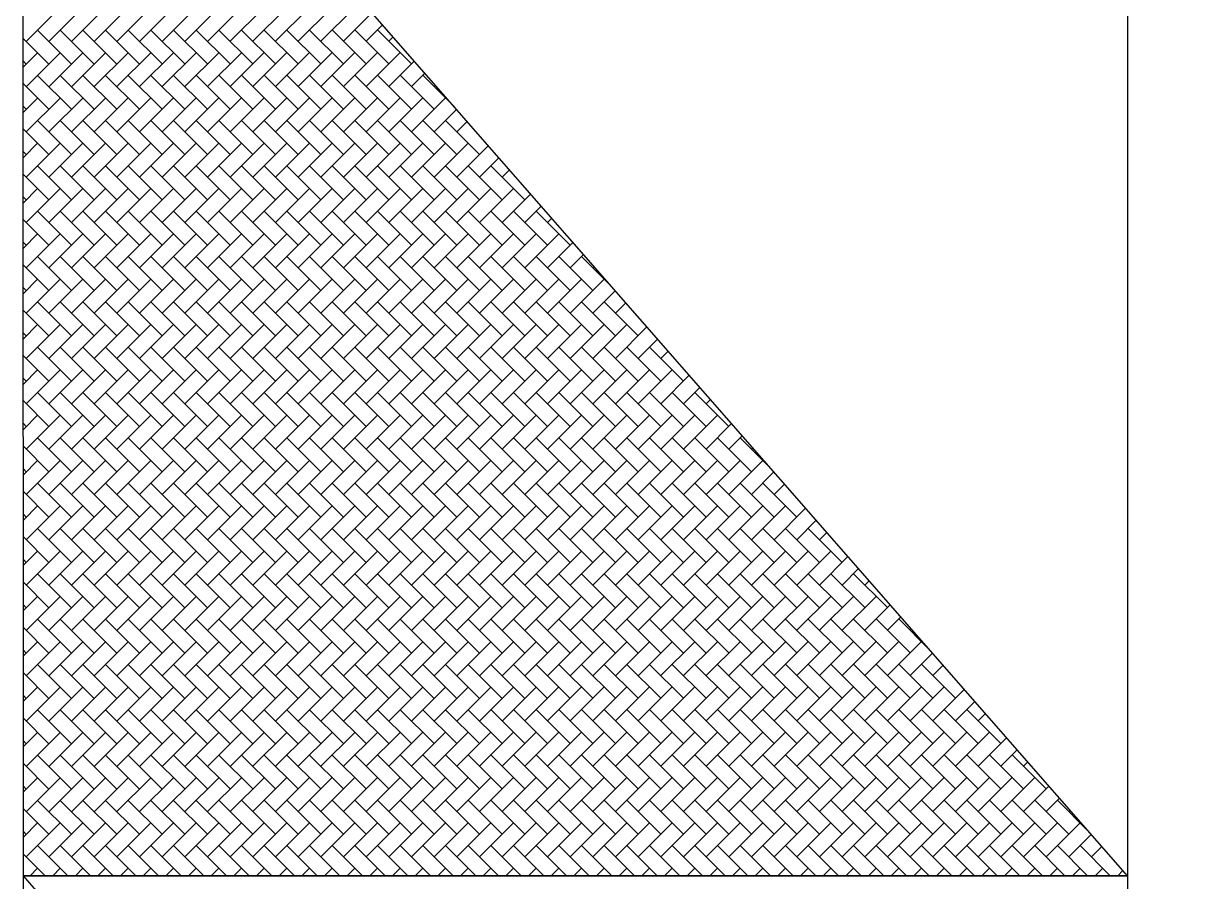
# Model space of a CAD drawing. Header units: inches. Extents: x 568057 to 582735, y 117431 to 202408.
# Drawn here: x 576090.5 to 576164.1, y 122659.6 to 122714 of the extents above; entities that cross this region are included whole.
import ezdxf

# ---------------------------------------------------------------- set-up
doc = ezdxf.new("R2010")
doc.units = ezdxf.units.IN
doc.header["$MEASUREMENT"] = 0
doc.linetypes.add('HIDDEN', pattern=[0.375, 0.25, -0.125])
for name, color, linetype in [('2', 1, 'Continuous'), ('PANEL', 3, 'Continuous'), ('win', 1, 'Continuous')]:
    doc.layers.add(name, color=color, linetype=linetype)

# ---------------------------------------------------------------- blocks, each defined once
blk = doc.blocks.new('panel80X70X200')
at = {"layer": 'PANEL', "lineweight": -2, "ltscale": 2}
for p, q in [((40, 0), (-40, -70)), ((-40, 0), (40, 0)), ((-40, -70), (-40, 0)), ((40, 0), (40, -70)), ((40, -70), (-40, -70))]:
    blk.add_line(p, q, dxfattribs=at)
at = {"layer": 'PANEL', "color": 30, "lineweight": -2, "ltscale": 2}
for p, q in [((40, -0.614), (39.672, -0.287)), ((38.08, -3.005), (40, -1.085)), ((38.799, -2.287), (38.14, -1.628)), ((40, -2.051), (39.517, -1.568)), ((35.207, -4.442), (37.188, -2.461)), ((38.799, -3.723), (37.373, -2.298)), ((38.08, -4.442), (40, -2.522)), ((35.925, -3.723), (35.841, -3.639)), ((38.799, -5.16), (36.643, -3.005)), ((40, -3.488), (39.517, -3.005)), ((35.925, -5.16), (35.075, -4.31)), ((35.207, -5.879), (37.362, -3.723)), ((38.08, -5.879), (40, -3.959)), ((35.925, -6.597), (34.308, -4.98)), ((38.799, -6.597), (36.643, -4.442)), ((40, -4.925), (39.517, -4.442)), ((32.333, -7.316), (34.488, -5.16)), ((35.925, -8.034), (33.77, -5.879)), ((35.207, -7.316), (37.362, -5.16)), ((38.799, -8.034), (36.643, -5.879)), ((38.08, -7.316), (40, -5.396)), ((40, -6.362), (39.517, -5.879)), ((32.333, -8.752), (34.488, -6.597)), ((33.051, -6.597), (32.776, -6.321)), ((35.207, -8.752), (37.362, -6.597)), ((33.051, -8.034), (32.009, -6.992)), ((35.925, -9.471), (33.77, -7.316)), ((38.799, -9.471), (36.643, -7.316)), ((38.08, -8.752), (40, -6.833)), ((40, -7.798), (39.517, -7.316)), ((29.459, -10.189), (31.614, -8.034)), ((33.051, -9.471), (31.243, -7.662)), ((32.333, -10.189), (34.488, -8.034)), ((35.207, -10.189), (37.362, -8.034)), ((33.051, -10.908), (30.896, -8.752)), ((35.925, -10.908), (33.77, -8.752)), ((38.799, -10.908), (36.643, -8.752)), ((38.08, -10.189), (40, -8.27)), ((40, -9.235), (39.517, -8.752)), ((29.459, -11.626), (31.614, -9.471)), ((30.178, -9.471), (29.71, -9.003)), ((32.333, -11.626), (34.488, -9.471)), ((35.207, -11.626), (37.362, -9.471)), ((30.178, -10.908), (28.944, -9.674)), ((33.051, -12.345), (30.896, -10.189)), ((35.925, -12.345), (33.77, -10.189)), ((38.799, -12.345), (36.643, -10.189)), ((38.08, -11.626), (40, -9.706)), ((40, -10.672), (39.517, -10.189)), ((26.586, -13.063), (28.741, -10.908)), ((30.178, -12.345), (28.178, -10.345)), ((29.459, -13.063), (31.614, -10.908)), ((32.333, -13.063), (34.488, -10.908)), ((35.207, -13.063), (37.362, -10.908)), ((27.304, -12.345), (26.645, -11.686)), ((30.178, -13.781), (28.022, -11.626)), ((33.051, -13.781), (30.896, -11.626)), ((35.925, -13.781), (33.77, -11.626)), ((38.799, -13.781), (36.643, -11.626)), ((38.08, -13.063), (40, -11.143)), ((40, -12.109), (39.517, -11.626)), ((23.712, -14.5), (25.693, -12.519)), ((27.304, -13.781), (25.879, -12.356)), ((26.586, -14.5), (28.741, -12.345)), ((29.459, -14.5), (31.614, -12.345)), ((32.333, -14.5), (34.488, -12.345)), ((35.207, -14.5), (37.362, -12.345)), ((27.304, -15.218), (25.149, -13.063)), ((30.178, -15.218), (28.022, -13.063)), ((33.051, -15.218), (30.896, -13.063)), ((35.925, -15.218), (33.77, -13.063)), ((38.799, -15.218), (36.643, -13.063)), ((38.08, -14.5), (40, -12.58)), ((40, -13.546), (39.517, -13.063)), ((23.712, -15.937), (25.867, -13.781)), ((24.43, -13.781), (24.346, -13.697)), ((26.586, -15.937), (28.741, -13.781)), ((29.459, -15.937), (31.614, -13.781)), ((32.333, -15.937), (34.488, -13.781)), ((35.207, -15.937), (37.362, -13.781)), ((24.43, -15.218), (23.58, -14.368)), ((27.304, -16.655), (25.149, -14.5)), ((30.178, -16.655), (28.022, -14.5)), ((33.051, -16.655), (30.896, -14.5)), ((35.925, -16.655), (33.77, -14.5)), ((38.799, -16.655), (36.643, -14.5)), ((38.08, -15.937), (40, -14.017)), ((40, -14.983), (39.517, -14.5)), ((20.838, -17.373), (22.993, -15.218)), ((24.43, -16.655), (22.813, -15.038)), ((23.712, -17.373), (25.867, -15.218)), ((26.586, -17.373), (28.741, -15.218)), ((29.459, -17.373), (31.614, -15.218)), ((32.333, -17.373), (34.488, -15.218)), ((35.207, -17.373), (37.362, -15.218)), ((38.08, -17.373), (40, -15.454)), ((24.43, -18.092), (22.275, -15.937)), ((27.304, -18.092), (25.149, -15.937)), ((30.178, -18.092), (28.022, -15.937)), ((33.051, -18.092), (30.896, -15.937)), ((35.925, -18.092), (33.77, -15.937)), ((38.799, -18.092), (36.643, -15.937)), ((40, -16.42), (39.517, -15.937)), ((20.838, -18.81), (22.993, -16.655)), ((21.557, -16.655), (21.281, -16.379)), ((23.712, -18.81), (25.867, -16.655)), ((26.586, -18.81), (28.741, -16.655)), ((29.459, -18.81), (31.614, -16.655)), ((32.333, -18.81), (34.488, -16.655)), ((35.207, -18.81), (37.362, -16.655)), ((38.08, -18.81), (40, -16.891)), ((21.557, -18.092), (20.515, -17.05)), ((24.43, -19.529), (22.275, -17.373)), ((27.304, -19.529), (25.149, -17.373)), ((30.178, -19.529), (28.022, -17.373)), ((33.051, -19.529), (30.896, -17.373)), ((35.925, -19.529), (33.77, -17.373)), ((38.799, -19.529), (36.643, -17.373)), ((40, -17.856), (39.517, -17.373)), ((17.964, -20.247), (20.12, -18.092)), ((21.557, -19.529), (19.748, -17.72)), ((20.838, -20.247), (22.993, -18.092)), ((23.712, -20.247), (25.867, -18.092)), ((26.586, -20.247), (28.741, -18.092)), ((29.459, -20.247), (31.614, -18.092)), ((32.333, -20.247), (34.488, -18.092)), ((35.207, -20.247), (37.362, -18.092)), ((38.08, -20.247), (40, -18.327)), ((18.683, -19.529), (18.216, -19.061)), ((21.557, -20.966), (19.401, -18.81)), ((24.43, -20.966), (22.275, -18.81)), ((27.304, -20.966), (25.149, -18.81)), ((30.178, -20.966), (28.022, -18.81)), ((33.051, -20.966), (30.896, -18.81)), ((35.925, -20.966), (33.77, -18.81)), ((38.799, -20.966), (36.643, -18.81)), ((40, -19.293), (39.517, -18.81)), ((18.683, -20.966), (17.449, -19.732)), ((17.964, -21.684), (20.12, -19.529)), ((20.838, -21.684), (22.993, -19.529)), ((23.712, -21.684), (25.867, -19.529)), ((26.586, -21.684), (28.741, -19.529)), ((29.459, -21.684), (31.614, -19.529)), ((32.333, -21.684), (34.488, -19.529)), ((35.207, -21.684), (37.362, -19.529)), ((38.08, -21.684), (40, -19.764)), ((18.683, -22.402), (16.683, -20.402)), ((21.557, -22.402), (19.401, -20.247)), ((24.43, -22.402), (22.275, -20.247)), ((27.304, -22.402), (25.149, -20.247)), ((30.178, -22.402), (28.022, -20.247)), ((33.051, -22.402), (30.896, -20.247)), ((35.925, -22.402), (33.77, -20.247)), ((38.799, -22.402), (36.643, -20.247)), ((40, -20.73), (39.517, -20.247)), ((15.091, -23.121), (17.246, -20.966)), ((17.964, -23.121), (20.12, -20.966)), ((20.838, -23.121), (22.993, -20.966)), ((23.712, -23.121), (25.867, -20.966)), ((26.586, -23.121), (28.741, -20.966)), ((29.459, -23.121), (31.614, -20.966)), ((32.333, -23.121), (34.488, -20.966)), ((35.207, -23.121), (37.362, -20.966)), ((38.08, -23.121), (40, -21.201)), ((15.809, -22.402), (15.15, -21.743)), ((18.683, -23.839), (16.528, -21.684)), ((21.557, -23.839), (19.401, -21.684)), ((24.43, -23.839), (22.275, -21.684)), ((27.304, -23.839), (25.149, -21.684)), ((30.178, -23.839), (28.022, -21.684)), ((33.051, -23.839), (30.896, -21.684)), ((35.925, -23.839), (33.77, -21.684)), ((38.799, -23.839), (36.643, -21.684)), ((40, -22.167), (39.517, -21.684)), ((12.217, -24.558), (14.198, -22.576)), ((15.809, -23.839), (14.384, -22.414)), ((15.091, -24.558), (17.246, -22.402)), ((17.964, -24.558), (20.12, -22.402)), ((20.838, -24.558), (22.993, -22.402)), ((23.712, -24.558), (25.867, -22.402)), ((26.586, -24.558), (28.741, -22.402)), ((29.459, -24.558), (31.614, -22.402)), ((32.333, -24.558), (34.488, -22.402)), ((35.207, -24.558), (37.362, -22.402)), ((38.08, -24.558), (40, -22.638)), ((15.809, -25.276), (13.654, -23.121)), ((18.683, -25.276), (16.528, -23.121)), ((21.557, -25.276), (19.401, -23.121)), ((24.43, -25.276), (22.275, -23.121)), ((27.304, -25.276), (25.149, -23.121)), ((30.178, -25.276), (28.022, -23.121)), ((33.051, -25.276), (30.896, -23.121)), ((35.925, -25.276), (33.77, -23.121)), ((38.799, -25.276), (36.643, -23.121)), ((40, -23.604), (39.517, -23.121)), ((12.217, -25.995), (14.372, -23.839)), ((12.936, -23.839), (12.851, -23.755)), ((15.091, -25.995), (17.246, -23.839)), ((17.964, -25.995), (20.12, -23.839)), ((20.838, -25.995), (22.993, -23.839)), ((23.712, -25.995), (25.867, -23.839)), ((26.586, -25.995), (28.741, -23.839)), ((29.459, -25.995), (31.614, -23.839)), ((32.333, -25.995), (34.488, -23.839)), ((35.207, -25.995), (37.362, -23.839)), ((38.08, -25.995), (40, -24.075)), ((12.936, -25.276), (12.085, -24.426)), ((15.809, -26.713), (13.654, -24.558)), ((18.683, -26.713), (16.528, -24.558)), ((21.557, -26.713), (19.401, -24.558)), ((24.43, -26.713), (22.275, -24.558)), ((27.304, -26.713), (25.149, -24.558)), ((30.178, -26.713), (28.022, -24.558)), ((33.051, -26.713), (30.896, -24.558)), ((35.925, -26.713), (33.77, -24.558)), ((38.799, -26.713), (36.643, -24.558)), ((40, -25.041), (39.517, -24.558)), ((9.343, -27.431), (11.499, -25.276)), ((12.936, -26.713), (11.319, -25.096)), ((12.217, -27.431), (14.372, -25.276)), ((15.091, -27.431), (17.246, -25.276)), ((17.964, -27.431), (20.12, -25.276)), ((20.838, -27.431), (22.993, -25.276)), ((23.712, -27.431), (25.867, -25.276)), ((26.586, -27.431), (28.741, -25.276)), ((29.459, -27.431), (31.614, -25.276)), ((32.333, -27.431), (34.488, -25.276)), ((35.207, -27.431), (37.362, -25.276)), ((38.08, -27.431), (40, -25.512)), ((10.062, -26.713), (9.786, -26.437)), ((12.936, -28.15), (10.78, -25.995)), ((15.809, -28.15), (13.654, -25.995)), ((18.683, -28.15), (16.528, -25.995)), ((21.557, -28.15), (19.401, -25.995)), ((24.43, -28.15), (22.275, -25.995)), ((27.304, -28.15), (25.149, -25.995)), ((30.178, -28.15), (28.022, -25.995)), ((33.051, -28.15), (30.896, -25.995)), ((35.925, -28.15), (33.77, -25.995)), ((38.799, -28.15), (36.643, -25.995)), ((40, -26.477), (39.517, -25.995)), ((10.062, -28.15), (9.02, -27.108)), ((9.343, -28.868), (11.499, -26.713)), ((12.217, -28.868), (14.372, -26.713)), ((15.091, -28.868), (17.246, -26.713)), ((17.964, -28.868), (20.12, -26.713)), ((20.838, -28.868), (22.993, -26.713)), ((23.712, -28.868), (25.867, -26.713)), ((26.586, -28.868), (28.741, -26.713)), ((29.459, -28.868), (31.614, -26.713)), ((32.333, -28.868), (34.488, -26.713)), ((35.207, -28.868), (37.362, -26.713)), ((38.08, -28.868), (40, -26.948)), ((10.062, -29.587), (8.253, -27.778)), ((12.936, -29.587), (10.78, -27.431)), ((15.809, -29.587), (13.654, -27.431)), ((18.683, -29.587), (16.528, -27.431)), ((21.557, -29.587), (19.401, -27.431)), ((24.43, -29.587), (22.275, -27.431)), ((27.304, -29.587), (25.149, -27.431)), ((30.178, -29.587), (28.022, -27.431)), ((33.051, -29.587), (30.896, -27.431)), ((35.925, -29.587), (33.77, -27.431)), ((38.799, -29.587), (36.643, -27.431)), ((40, -27.914), (39.517, -27.431)), ((6.47, -30.305), (8.625, -28.15)), ((9.343, -30.305), (11.499, -28.15)), ((12.217, -30.305), (14.372, -28.15)), ((15.091, -30.305), (17.246, -28.15)), ((17.964, -30.305), (20.12, -28.15)), ((20.838, -30.305), (22.993, -28.15)), ((23.712, -30.305), (25.867, -28.15)), ((26.586, -30.305), (28.741, -28.15)), ((29.459, -30.305), (31.614, -28.15)), ((32.333, -30.305), (34.488, -28.15)), ((35.207, -30.305), (37.362, -28.15)), ((38.08, -30.305), (40, -28.385)), ((7.188, -29.587), (6.721, -29.119)), ((10.062, -31.023), (7.907, -28.868)), ((12.936, -31.023), (10.78, -28.868)), ((15.809, -31.023), (13.654, -28.868)), ((18.683, -31.023), (16.528, -28.868)), ((21.557, -31.023), (19.401, -28.868)), ((24.43, -31.023), (22.275, -28.868)), ((27.304, -31.023), (25.149, -28.868)), ((30.178, -31.023), (28.022, -28.868)), ((33.051, -31.023), (30.896, -28.868)), ((35.925, -31.023), (33.77, -28.868)), ((38.799, -31.023), (36.643, -28.868)), ((40, -29.351), (39.517, -28.868)), ((7.188, -31.023), (5.955, -29.79)), ((6.47, -31.742), (8.625, -29.587)), ((9.343, -31.742), (11.499, -29.587)), ((12.217, -31.742), (14.372, -29.587)), ((15.091, -31.742), (17.246, -29.587)), ((17.964, -31.742), (20.12, -29.587)), ((20.838, -31.742), (22.993, -29.587)), ((23.712, -31.742), (25.867, -29.587)), ((26.586, -31.742), (28.741, -29.587)), ((29.459, -31.742), (31.614, -29.587)), ((32.333, -31.742), (34.488, -29.587)), ((35.207, -31.742), (37.362, -29.587)), ((38.08, -31.742), (40, -29.822)), ((7.188, -32.46), (5.188, -30.46)), ((10.062, -32.46), (7.907, -30.305)), ((12.936, -32.46), (10.78, -30.305)), ((15.809, -32.46), (13.654, -30.305)), ((18.683, -32.46), (16.528, -30.305)), ((21.557, -32.46), (19.401, -30.305)), ((24.43, -32.46), (22.275, -30.305)), ((27.304, -32.46), (25.149, -30.305)), ((30.178, -32.46), (28.022, -30.305)), ((33.051, -32.46), (30.896, -30.305)), ((35.925, -32.46), (33.77, -30.305)), ((38.799, -32.46), (36.643, -30.305)), ((40, -30.788), (39.517, -30.305)), ((3.596, -33.179), (5.751, -31.023)), ((6.47, -33.179), (8.625, -31.023)), ((9.343, -33.179), (11.499, -31.023)), ((12.217, -33.179), (14.372, -31.023)), ((15.091, -33.179), (17.246, -31.023)), ((17.964, -33.179), (20.12, -31.023)), ((20.838, -33.179), (22.993, -31.023)), ((23.712, -33.179), (25.867, -31.023)), ((26.586, -33.179), (28.741, -31.023)), ((29.459, -33.179), (31.614, -31.023)), ((32.333, -33.179), (34.488, -31.023)), ((35.207, -33.179), (37.362, -31.023)), ((38.08, -33.179), (40, -31.259)), ((4.315, -32.46), (3.656, -31.801)), ((7.188, -33.897), (5.033, -31.742)), ((10.062, -33.897), (7.907, -31.742)), ((12.936, -33.897), (10.78, -31.742)), ((15.809, -33.897), (13.654, -31.742)), ((18.683, -33.897), (16.528, -31.742)), ((21.557, -33.897), (19.401, -31.742)), ((24.43, -33.897), (22.275, -31.742)), ((27.304, -33.897), (25.149, -31.742)), ((30.178, -33.897), (28.022, -31.742)), ((33.051, -33.897), (30.896, -31.742)), ((35.925, -33.897), (33.77, -31.742)), ((38.799, -33.897), (36.643, -31.742)), ((40, -32.225), (39.517, -31.742)), ((0.722, -34.616), (2.704, -32.634)), ((4.315, -33.897), (2.889, -32.472)), ((3.596, -34.616), (5.751, -32.46)), ((6.47, -34.616), (8.625, -32.46)), ((9.343, -34.616), (11.499, -32.46)), ((12.217, -34.616), (14.372, -32.46)), ((15.091, -34.616), (17.246, -32.46)), ((17.964, -34.616), (20.12, -32.46)), ((20.838, -34.616), (22.993, -32.46)), ((23.712, -34.616), (25.867, -32.46)), ((26.586, -34.616), (28.741, -32.46)), ((29.459, -34.616), (31.614, -32.46)), ((32.333, -34.616), (34.488, -32.46)), ((35.207, -34.616), (37.362, -32.46)), ((38.08, -34.616), (40, -32.696)), ((1.441, -33.897), (1.357, -33.813)), ((4.315, -35.334), (2.159, -33.179)), ((7.188, -35.334), (5.033, -33.179)), ((10.062, -35.334), (7.907, -33.179)), ((12.936, -35.334), (10.78, -33.179)), ((15.809, -35.334), (13.654, -33.179)), ((18.683, -35.334), (16.528, -33.179)), ((21.557, -35.334), (19.401, -33.179)), ((24.43, -35.334), (22.275, -33.179)), ((27.304, -35.334), (25.149, -33.179)), ((30.178, -35.334), (28.022, -33.179)), ((33.051, -35.334), (30.896, -33.179)), ((35.925, -35.334), (33.77, -33.179)), ((38.799, -35.334), (36.643, -33.179)), ((40, -33.662), (39.517, -33.179)), ((1.441, -35.334), (0.59, -34.483)), ((0.722, -36.052), (2.878, -33.897)), ((3.596, -36.052), (5.751, -33.897)), ((6.47, -36.052), (8.625, -33.897)), ((9.343, -36.052), (11.499, -33.897)), ((12.217, -36.052), (14.372, -33.897)), ((15.091, -36.052), (17.246, -33.897)), ((17.964, -36.052), (20.12, -33.897)), ((20.838, -36.052), (22.993, -33.897)), ((23.712, -36.052), (25.867, -33.897)), ((26.586, -36.052), (28.741, -33.897)), ((29.459, -36.052), (31.614, -33.897)), ((32.333, -36.052), (34.488, -33.897)), ((35.207, -36.052), (37.362, -33.897)), ((38.08, -36.052), (40, -34.133)), ((-2.151, -37.489), (0.004, -35.334)), ((1.441, -36.771), (-0.176, -35.154)), ((0.722, -37.489), (2.878, -35.334)), ((4.315, -36.771), (2.159, -34.616)), ((3.596, -37.489), (5.751, -35.334)), ((7.188, -36.771), (5.033, -34.616)), ((6.47, -37.489), (8.625, -35.334)), ((10.062, -36.771), (7.907, -34.616)), ((9.343, -37.489), (11.499, -35.334)), ((12.936, -36.771), (10.78, -34.616)), ((12.217, -37.489), (14.372, -35.334)), ((15.809, -36.771), (13.654, -34.616)), ((15.091, -37.489), (17.246, -35.334)), ((18.683, -36.771), (16.528, -34.616)), ((17.964, -37.489), (20.12, -35.334)), ((21.557, -36.771), (19.401, -34.616)), ((20.838, -37.489), (22.993, -35.334)), ((24.43, -36.771), (22.275, -34.616)), ((23.712, -37.489), (25.867, -35.334)), ((27.304, -36.771), (25.149, -34.616)), ((26.586, -37.489), (28.741, -35.334)), ((30.178, -36.771), (28.022, -34.616)), ((29.459, -37.489), (31.614, -35.334)), ((33.051, -36.771), (30.896, -34.616)), ((32.333, -37.489), (34.488, -35.334)), ((35.925, -36.771), (33.77, -34.616)), ((35.207, -37.489), (37.362, -35.334)), ((38.799, -36.771), (36.643, -34.616)), ((40, -35.098), (39.517, -34.616)), ((1.441, -38.208), (-0.714, -36.052)), ((4.315, -38.208), (2.159, -36.052)), ((7.188, -38.208), (5.033, -36.052)), ((10.062, -38.208), (7.907, -36.052)), ((12.936, -38.208), (10.78, -36.052)), ((15.809, -38.208), (13.654, -36.052)), ((18.683, -38.208), (16.528, -36.052)), ((21.557, -38.208), (19.401, -36.052)), ((24.43, -38.208), (22.275, -36.052)), ((27.304, -38.208), (25.149, -36.052)), ((30.178, -38.208), (28.022, -36.052)), ((33.051, -38.208), (30.896, -36.052)), ((35.925, -38.208), (33.77, -36.052)), ((38.799, -38.208), (36.643, -36.052)), ((38.08, -37.489), (40, -35.57)), ((40, -36.535), (39.517, -36.052)), ((-2.151, -38.926), (0.004, -36.771)), ((-1.433, -36.771), (-1.709, -36.495)), ((0.722, -38.926), (2.878, -36.771)), ((3.596, -38.926), (5.751, -36.771)), ((6.47, -38.926), (8.625, -36.771)), ((9.343, -38.926), (11.499, -36.771)), ((12.217, -38.926), (14.372, -36.771)), ((15.091, -38.926), (17.246, -36.771)), ((17.964, -38.926), (20.12, -36.771)), ((20.838, -38.926), (22.993, -36.771)), ((23.712, -38.926), (25.867, -36.771)), ((26.586, -38.926), (28.741, -36.771)), ((29.459, -38.926), (31.614, -36.771)), ((32.333, -38.926), (34.488, -36.771)), ((35.207, -38.926), (37.362, -36.771)), ((-1.433, -38.208), (-2.475, -37.166)), ((1.441, -39.644), (-0.714, -37.489)), ((4.315, -39.644), (2.159, -37.489)), ((7.188, -39.644), (5.033, -37.489)), ((10.062, -39.644), (7.907, -37.489)), ((12.936, -39.644), (10.78, -37.489)), ((15.809, -39.644), (13.654, -37.489)), ((18.683, -39.644), (16.528, -37.489)), ((21.557, -39.644), (19.401, -37.489)), ((24.43, -39.644), (22.275, -37.489)), ((27.304, -39.644), (25.149, -37.489)), ((30.178, -39.644), (28.022, -37.489)), ((33.051, -39.644), (30.896, -37.489)), ((35.925, -39.644), (33.77, -37.489)), ((38.799, -39.644), (36.643, -37.489)), ((38.08, -38.926), (40, -37.006)), ((40, -37.972), (39.517, -37.489)), ((-5.025, -40.363), (-2.87, -38.208)), ((-1.433, -39.644), (-3.241, -37.836)), ((-2.151, -40.363), (0.004, -38.208)), ((0.722, -40.363), (2.878, -38.208)), ((3.596, -40.363), (5.751, -38.208)), ((6.47, -40.363), (8.625, -38.208)), ((9.343, -40.363), (11.499, -38.208)), ((12.217, -40.363), (14.372, -38.208)), ((15.091, -40.363), (17.246, -38.208)), ((17.964, -40.363), (20.12, -38.208)), ((20.838, -40.363), (22.993, -38.208)), ((23.712, -40.363), (25.867, -38.208)), ((26.586, -40.363), (28.741, -38.208)), ((29.459, -40.363), (31.614, -38.208)), ((32.333, -40.363), (34.488, -38.208)), ((35.207, -40.363), (37.362, -38.208)), ((-1.433, -41.081), (-3.588, -38.926)), ((1.441, -41.081), (-0.714, -38.926)), ((4.315, -41.081), (2.159, -38.926)), ((7.188, -41.081), (5.033, -38.926)), ((10.062, -41.081), (7.907, -38.926)), ((12.936, -41.081), (10.78, -38.926)), ((15.809, -41.081), (13.654, -38.926)), ((18.683, -41.081), (16.528, -38.926)), ((21.557, -41.081), (19.401, -38.926)), ((24.43, -41.081), (22.275, -38.926)), ((27.304, -41.081), (25.149, -38.926)), ((30.178, -41.081), (28.022, -38.926)), ((33.051, -41.081), (30.896, -38.926)), ((35.925, -41.081), (33.77, -38.926)), ((38.799, -41.081), (36.643, -38.926)), ((38.08, -40.363), (40, -38.443)), ((40, -39.409), (39.517, -38.926)), ((-5.025, -41.8), (-2.87, -39.644)), ((-4.307, -39.644), (-4.774, -39.177)), ((-2.151, -41.8), (0.004, -39.644)), ((0.722, -41.8), (2.878, -39.644)), ((3.596, -41.8), (5.751, -39.644)), ((6.47, -41.8), (8.625, -39.644)), ((9.343, -41.8), (11.499, -39.644)), ((12.217, -41.8), (14.372, -39.644)), ((15.091, -41.8), (17.246, -39.644)), ((17.964, -41.8), (20.12, -39.644)), ((20.838, -41.8), (22.993, -39.644)), ((23.712, -41.8), (25.867, -39.644)), ((26.586, -41.8), (28.741, -39.644)), ((29.459, -41.8), (31.614, -39.644)), ((32.333, -41.8), (34.488, -39.644)), ((35.207, -41.8), (37.362, -39.644)), ((-4.307, -41.081), (-5.54, -39.848)), ((-1.433, -42.518), (-3.588, -40.363)), ((1.441, -42.518), (-0.714, -40.363)), ((4.315, -42.518), (2.159, -40.363)), ((7.188, -42.518), (5.033, -40.363)), ((10.062, -42.518), (7.907, -40.363)), ((12.936, -42.518), (10.78, -40.363)), ((15.809, -42.518), (13.654, -40.363)), ((18.683, -42.518), (16.528, -40.363)), ((21.557, -42.518), (19.401, -40.363)), ((24.43, -42.518), (22.275, -40.363)), ((27.304, -42.518), (25.149, -40.363)), ((30.178, -42.518), (28.022, -40.363)), ((33.051, -42.518), (30.896, -40.363)), ((35.925, -42.518), (33.77, -40.363)), ((38.799, -42.518), (36.643, -40.363)), ((38.08, -41.8), (40, -39.88)), ((40, -40.846), (39.517, -40.363)), ((-7.899, -43.237), (-5.743, -41.081)), ((-4.307, -42.518), (-6.307, -40.518)), ((-5.025, -43.237), (-2.87, -41.081)), ((-2.151, -43.237), (0.004, -41.081)), ((0.722, -43.237), (2.878, -41.081)), ((3.596, -43.237), (5.751, -41.081)), ((6.47, -43.237), (8.625, -41.081)), ((9.343, -43.237), (11.499, -41.081)), ((12.217, -43.237), (14.372, -41.081)), ((15.091, -43.237), (17.246, -41.081)), ((17.964, -43.237), (20.12, -41.081)), ((20.838, -43.237), (22.993, -41.081)), ((23.712, -43.237), (25.867, -41.081)), ((26.586, -43.237), (28.741, -41.081)), ((29.459, -43.237), (31.614, -41.081)), ((32.333, -43.237), (34.488, -41.081)), ((35.207, -43.237), (37.362, -41.081)), ((-7.18, -42.518), (-7.839, -41.859)), ((-4.307, -43.955), (-6.462, -41.8)), ((-1.433, -43.955), (-3.588, -41.8)), ((1.441, -43.955), (-0.714, -41.8)), ((4.315, -43.955), (2.159, -41.8)), ((7.188, -43.955), (5.033, -41.8)), ((10.062, -43.955), (7.907, -41.8)), ((12.936, -43.955), (10.78, -41.8)), ((15.809, -43.955), (13.654, -41.8)), ((18.683, -43.955), (16.528, -41.8)), ((21.557, -43.955), (19.401, -41.8)), ((24.43, -43.955), (22.275, -41.8)), ((27.304, -43.955), (25.149, -41.8)), ((30.178, -43.955), (28.022, -41.8)), ((33.051, -43.955), (30.896, -41.8)), ((35.925, -43.955), (33.77, -41.8)), ((38.799, -43.955), (36.643, -41.8)), ((38.08, -43.237), (40, -41.317)), ((40, -42.283), (39.517, -41.8)), ((-10.772, -44.673), (-8.791, -42.692)), ((-7.18, -43.955), (-8.605, -42.53)), ((-7.899, -44.673), (-5.743, -42.518)), ((-5.025, -44.673), (-2.87, -42.518)), ((-2.151, -44.673), (0.004, -42.518)), ((0.722, -44.673), (2.878, -42.518)), ((3.596, -44.673), (5.751, -42.518)), ((6.47, -44.673), (8.625, -42.518)), ((9.343, -44.673), (11.499, -42.518)), ((12.217, -44.673), (14.372, -42.518)), ((15.091, -44.673), (17.246, -42.518)), ((17.964, -44.673), (20.12, -42.518)), ((20.838, -44.673), (22.993, -42.518)), ((23.712, -44.673), (25.867, -42.518)), ((26.586, -44.673), (28.741, -42.518)), ((29.459, -44.673), (31.614, -42.518)), ((32.333, -44.673), (34.488, -42.518)), ((35.207, -44.673), (37.362, -42.518)), ((-7.18, -45.392), (-9.335, -43.237)), ((-4.307, -45.392), (-6.462, -43.237)), ((-1.433, -45.392), (-3.588, -43.237)), ((1.441, -45.392), (-0.714, -43.237)), ((4.315, -45.392), (2.159, -43.237)), ((7.188, -45.392), (5.033, -43.237)), ((10.062, -45.392), (7.907, -43.237)), ((12.936, -45.392), (10.78, -43.237)), ((15.809, -45.392), (13.654, -43.237)), ((18.683, -45.392), (16.528, -43.237)), ((21.557, -45.392), (19.401, -43.237)), ((24.43, -45.392), (22.275, -43.237)), ((27.304, -45.392), (25.149, -43.237)), ((30.178, -45.392), (28.022, -43.237)), ((33.051, -45.392), (30.896, -43.237)), ((35.925, -45.392), (33.77, -43.237)), ((38.799, -45.392), (36.643, -43.237)), ((38.08, -44.673), (40, -42.754)), ((40, -43.719), (39.517, -43.237)), ((-10.772, -46.11), (-8.617, -43.955)), ((-10.054, -43.955), (-10.138, -43.871)), ((-7.899, -46.11), (-5.743, -43.955)), ((-5.025, -46.11), (-2.87, -43.955)), ((-2.151, -46.11), (0.004, -43.955)), ((0.722, -46.11), (2.878, -43.955)), ((3.596, -46.11), (5.751, -43.955)), ((6.47, -46.11), (8.625, -43.955)), ((9.343, -46.11), (11.499, -43.955)), ((12.217, -46.11), (14.372, -43.955)), ((15.091, -46.11), (17.246, -43.955)), ((17.964, -46.11), (20.12, -43.955)), ((20.838, -46.11), (22.993, -43.955)), ((23.712, -46.11), (25.867, -43.955)), ((26.586, -46.11), (28.741, -43.955)), ((29.459, -46.11), (31.614, -43.955)), ((32.333, -46.11), (34.488, -43.955)), ((35.207, -46.11), (37.362, -43.955)), ((-10.054, -45.392), (-10.904, -44.541)), ((-7.18, -46.829), (-9.335, -44.673)), ((-4.307, -46.829), (-6.462, -44.673)), ((-1.433, -46.829), (-3.588, -44.673)), ((1.441, -46.829), (-0.714, -44.673)), ((4.315, -46.829), (2.159, -44.673)), ((7.188, -46.829), (5.033, -44.673)), ((10.062, -46.829), (7.907, -44.673)), ((12.936, -46.829), (10.78, -44.673)), ((15.809, -46.829), (13.654, -44.673)), ((18.683, -46.829), (16.528, -44.673)), ((21.557, -46.829), (19.401, -44.673)), ((24.43, -46.829), (22.275, -44.673)), ((27.304, -46.829), (25.149, -44.673)), ((30.178, -46.829), (28.022, -44.673)), ((33.051, -46.829), (30.896, -44.673)), ((35.925, -46.829), (33.77, -44.673)), ((38.799, -46.829), (36.643, -44.673)), ((38.08, -46.11), (40, -44.191)), ((40, -45.156), (39.517, -44.673)), ((-13.646, -47.547), (-11.491, -45.392)), ((-10.054, -46.829), (-11.671, -45.212)), ((-10.772, -47.547), (-8.617, -45.392)), ((-7.899, -47.547), (-5.743, -45.392)), ((-5.025, -47.547), (-2.87, -45.392)), ((-2.151, -47.547), (0.004, -45.392)), ((0.722, -47.547), (2.878, -45.392)), ((3.596, -47.547), (5.751, -45.392)), ((6.47, -47.547), (8.625, -45.392)), ((9.343, -47.547), (11.499, -45.392)), ((12.217, -47.547), (14.372, -45.392)), ((15.091, -47.547), (17.246, -45.392)), ((17.964, -47.547), (20.12, -45.392)), ((20.838, -47.547), (22.993, -45.392)), ((23.712, -47.547), (25.867, -45.392)), ((26.586, -47.547), (28.741, -45.392)), ((29.459, -47.547), (31.614, -45.392)), ((32.333, -47.547), (34.488, -45.392)), ((35.207, -47.547), (37.362, -45.392)), ((38.08, -47.547), (40, -45.627)), ((-10.054, -48.266), (-12.209, -46.11)), ((-7.18, -48.266), (-9.335, -46.11)), ((-4.307, -48.266), (-6.462, -46.11)), ((-1.433, -48.266), (-3.588, -46.11)), ((1.441, -48.266), (-0.714, -46.11)), ((4.315, -48.266), (2.159, -46.11)), ((7.188, -48.266), (5.033, -46.11)), ((10.062, -48.266), (7.907, -46.11)), ((12.936, -48.266), (10.78, -46.11)), ((15.809, -48.266), (13.654, -46.11)), ((18.683, -48.266), (16.528, -46.11)), ((21.557, -48.266), (19.401, -46.11)), ((24.43, -48.266), (22.275, -46.11)), ((27.304, -48.266), (25.149, -46.11)), ((30.178, -48.266), (28.022, -46.11)), ((33.051, -48.266), (30.896, -46.11)), ((35.925, -48.266), (33.77, -46.11)), ((38.799, -48.266), (36.643, -46.11)), ((40, -46.593), (39.517, -46.11)), ((-13.646, -48.984), (-11.491, -46.829)), ((-12.928, -46.829), (-13.203, -46.553)), ((-10.772, -48.984), (-8.617, -46.829)), ((-7.899, -48.984), (-5.743, -46.829)), ((-5.025, -48.984), (-2.87, -46.829)), ((-2.151, -48.984), (0.004, -46.829)), ((0.722, -48.984), (2.878, -46.829)), ((3.596, -48.984), (5.751, -46.829)), ((6.47, -48.984), (8.625, -46.829)), ((9.343, -48.984), (11.499, -46.829)), ((12.217, -48.984), (14.372, -46.829)), ((15.091, -48.984), (17.246, -46.829)), ((17.964, -48.984), (20.12, -46.829)), ((20.838, -48.984), (22.993, -46.829)), ((23.712, -48.984), (25.867, -46.829)), ((26.586, -48.984), (28.741, -46.829)), ((29.459, -48.984), (31.614, -46.829)), ((32.333, -48.984), (34.488, -46.829)), ((35.207, -48.984), (37.362, -46.829)), ((38.08, -48.984), (40, -47.064)), ((-12.928, -48.266), (-13.97, -47.223)), ((-10.054, -49.702), (-12.209, -47.547)), ((-7.18, -49.702), (-9.335, -47.547)), ((-4.307, -49.702), (-6.462, -47.547)), ((-1.433, -49.702), (-3.588, -47.547)), ((1.441, -49.702), (-0.714, -47.547)), ((4.315, -49.702), (2.159, -47.547)), ((7.188, -49.702), (5.033, -47.547)), ((10.062, -49.702), (7.907, -47.547)), ((12.936, -49.702), (10.78, -47.547)), ((15.809, -49.702), (13.654, -47.547)), ((18.683, -49.702), (16.528, -47.547)), ((21.557, -49.702), (19.401, -47.547)), ((24.43, -49.702), (22.275, -47.547)), ((27.304, -49.702), (25.149, -47.547)), ((30.178, -49.702), (28.022, -47.547)), ((33.051, -49.702), (30.896, -47.547)), ((35.925, -49.702), (33.77, -47.547)), ((38.799, -49.702), (36.643, -47.547)), ((40, -48.03), (39.517, -47.547)), ((-12.928, -49.702), (-14.736, -47.894)), ((-13.646, -50.421), (-11.491, -48.266)), ((-10.772, -50.421), (-8.617, -48.266)), ((-7.899, -50.421), (-5.743, -48.266)), ((-5.025, -50.421), (-2.87, -48.266)), ((-2.151, -50.421), (0.004, -48.266)), ((0.722, -50.421), (2.878, -48.266)), ((3.596, -50.421), (5.751, -48.266)), ((6.47, -50.421), (8.625, -48.266)), ((9.343, -50.421), (11.499, -48.266)), ((12.217, -50.421), (14.372, -48.266)), ((15.091, -50.421), (17.246, -48.266)), ((17.964, -50.421), (20.12, -48.266)), ((20.838, -50.421), (22.993, -48.266)), ((23.712, -50.421), (25.867, -48.266)), ((26.586, -50.421), (28.741, -48.266)), ((29.459, -50.421), (31.614, -48.266)), ((32.333, -50.421), (34.488, -48.266)), ((35.207, -50.421), (37.362, -48.266)), ((38.08, -50.421), (40, -48.501)), ((-12.928, -51.139), (-15.083, -48.984)), ((-10.054, -51.139), (-12.209, -48.984)), ((-7.18, -51.139), (-9.335, -48.984)), ((-4.307, -51.139), (-6.462, -48.984)), ((-1.433, -51.139), (-3.588, -48.984)), ((1.441, -51.139), (-0.714, -48.984)), ((4.315, -51.139), (2.159, -48.984)), ((7.188, -51.139), (5.033, -48.984)), ((10.062, -51.139), (7.907, -48.984)), ((12.936, -51.139), (10.78, -48.984)), ((15.809, -51.139), (13.654, -48.984)), ((18.683, -51.139), (16.528, -48.984)), ((21.557, -51.139), (19.401, -48.984)), ((24.43, -51.139), (22.275, -48.984)), ((27.304, -51.139), (25.149, -48.984)), ((30.178, -51.139), (28.022, -48.984)), ((33.051, -51.139), (30.896, -48.984)), ((35.925, -51.139), (33.77, -48.984)), ((38.799, -51.139), (36.643, -48.984)), ((40, -49.467), (39.517, -48.984)), ((-13.646, -51.858), (-11.491, -49.702)), ((-10.772, -51.858), (-8.617, -49.702)), ((-7.899, -51.858), (-5.743, -49.702)), ((-5.025, -51.858), (-2.87, -49.702)), ((-2.151, -51.858), (0.004, -49.702)), ((0.722, -51.858), (2.878, -49.702)), ((3.596, -51.858), (5.751, -49.702)), ((6.47, -51.858), (8.625, -49.702)), ((9.343, -51.858), (11.499, -49.702)), ((12.217, -51.858), (14.372, -49.702)), ((15.091, -51.858), (17.246, -49.702)), ((17.964, -51.858), (20.12, -49.702)), ((20.838, -51.858), (22.993, -49.702)), ((23.712, -51.858), (25.867, -49.702)), ((26.586, -51.858), (28.741, -49.702)), ((29.459, -51.858), (31.614, -49.702)), ((32.333, -51.858), (34.488, -49.702)), ((35.207, -51.858), (37.362, -49.702)), ((38.08, -51.858), (40, -49.938)), ((-12.928, -52.576), (-15.083, -50.421)), ((-10.054, -52.576), (-12.209, -50.421)), ((-7.18, -52.576), (-9.335, -50.421)), ((-4.307, -52.576), (-6.462, -50.421)), ((-1.433, -52.576), (-3.588, -50.421)), ((1.441, -52.576), (-0.714, -50.421)), ((4.315, -52.576), (2.159, -50.421)), ((7.188, -52.576), (5.033, -50.421)), ((10.062, -52.576), (7.907, -50.421)), ((12.936, -52.576), (10.78, -50.421)), ((15.809, -52.576), (13.654, -50.421)), ((18.683, -52.576), (16.528, -50.421)), ((21.557, -52.576), (19.401, -50.421)), ((24.43, -52.576), (22.275, -50.421)), ((27.304, -52.576), (25.149, -50.421)), ((30.178, -52.576), (28.022, -50.421)), ((33.051, -52.576), (30.896, -50.421)), ((35.925, -52.576), (33.77, -50.421)), ((38.799, -52.576), (36.643, -50.421)), ((40, -50.904), (39.517, -50.421)), ((-13.646, -53.294), (-11.491, -51.139)), ((-10.772, -53.294), (-8.617, -51.139)), ((-7.899, -53.294), (-5.743, -51.139)), ((-5.025, -53.294), (-2.87, -51.139)), ((-2.151, -53.294), (0.004, -51.139)), ((0.722, -53.294), (2.878, -51.139)), ((3.596, -53.294), (5.751, -51.139)), ((6.47, -53.294), (8.625, -51.139)), ((9.343, -53.294), (11.499, -51.139)), ((12.217, -53.294), (14.372, -51.139)), ((15.091, -53.294), (17.246, -51.139)), ((17.964, -53.294), (20.12, -51.139)), ((20.838, -53.294), (22.993, -51.139)), ((23.712, -53.294), (25.867, -51.139)), ((26.586, -53.294), (28.741, -51.139)), ((29.459, -53.294), (31.614, -51.139)), ((32.333, -53.294), (34.488, -51.139)), ((35.207, -53.294), (37.362, -51.139)), ((38.08, -53.294), (40, -51.375)), ((-12.928, -54.013), (-15.083, -51.858)), ((-10.054, -54.013), (-12.209, -51.858)), ((-7.18, -54.013), (-9.335, -51.858)), ((-4.307, -54.013), (-6.462, -51.858)), ((-1.433, -54.013), (-3.588, -51.858)), ((1.441, -54.013), (-0.714, -51.858)), ((4.315, -54.013), (2.159, -51.858)), ((7.188, -54.013), (5.033, -51.858)), ((10.062, -54.013), (7.907, -51.858)), ((12.936, -54.013), (10.78, -51.858)), ((15.809, -54.013), (13.654, -51.858)), ((18.683, -54.013), (16.528, -51.858)), ((21.557, -54.013), (19.401, -51.858)), ((24.43, -54.013), (22.275, -51.858)), ((27.304, -54.013), (25.149, -51.858)), ((30.178, -54.013), (28.022, -51.858)), ((33.051, -54.013), (30.896, -51.858)), ((35.925, -54.013), (33.77, -51.858)), ((38.799, -54.013), (36.643, -51.858)), ((40, -52.341), (39.517, -51.858)), ((-13.646, -54.731), (-11.491, -52.576)), ((-10.772, -54.731), (-8.617, -52.576)), ((-7.899, -54.731), (-5.743, -52.576)), ((-5.025, -54.731), (-2.87, -52.576)), ((-2.151, -54.731), (0.004, -52.576)), ((0.722, -54.731), (2.878, -52.576)), ((3.596, -54.731), (5.751, -52.576)), ((6.47, -54.731), (8.625, -52.576)), ((9.343, -54.731), (11.499, -52.576)), ((12.217, -54.731), (14.372, -52.576)), ((15.091, -54.731), (17.246, -52.576)), ((17.964, -54.731), (20.12, -52.576)), ((20.838, -54.731), (22.993, -52.576)), ((23.712, -54.731), (25.867, -52.576)), ((26.586, -54.731), (28.741, -52.576)), ((29.459, -54.731), (31.614, -52.576)), ((32.333, -54.731), (34.488, -52.576)), ((35.207, -54.731), (37.362, -52.576)), ((38.08, -54.731), (40, -52.812)), ((-12.928, -55.45), (-15.083, -53.294)), ((-10.054, -55.45), (-12.209, -53.294)), ((-7.18, -55.45), (-9.335, -53.294)), ((-4.307, -55.45), (-6.462, -53.294)), ((-1.433, -55.45), (-3.588, -53.294)), ((1.441, -55.45), (-0.714, -53.294)), ((4.315, -55.45), (2.159, -53.294)), ((7.188, -55.45), (5.033, -53.294)), ((10.062, -55.45), (7.907, -53.294)), ((12.936, -55.45), (10.78, -53.294)), ((15.809, -55.45), (13.654, -53.294)), ((18.683, -55.45), (16.528, -53.294)), ((21.557, -55.45), (19.401, -53.294)), ((24.43, -55.45), (22.275, -53.294)), ((27.304, -55.45), (25.149, -53.294)), ((30.178, -55.45), (28.022, -53.294)), ((33.051, -55.45), (30.896, -53.294)), ((35.925, -55.45), (33.77, -53.294)), ((38.799, -55.45), (36.643, -53.294)), ((40, -53.777), (39.517, -53.294)), ((-13.646, -56.168), (-11.491, -54.013)), ((-10.772, -56.168), (-8.617, -54.013)), ((-7.899, -56.168), (-5.743, -54.013)), ((-5.025, -56.168), (-2.87, -54.013)), ((-2.151, -56.168), (0.004, -54.013)), ((0.722, -56.168), (2.878, -54.013)), ((3.596, -56.168), (5.751, -54.013)), ((6.47, -56.168), (8.625, -54.013)), ((9.343, -56.168), (11.499, -54.013)), ((12.217, -56.168), (14.372, -54.013)), ((15.091, -56.168), (17.246, -54.013)), ((17.964, -56.168), (20.12, -54.013)), ((20.838, -56.168), (22.993, -54.013)), ((23.712, -56.168), (25.867, -54.013)), ((26.586, -56.168), (28.741, -54.013)), ((29.459, -56.168), (31.614, -54.013)), ((32.333, -56.168), (34.488, -54.013)), ((35.207, -56.168), (37.362, -54.013)), ((38.08, -56.168), (40, -54.248)), ((-12.928, -56.887), (-15.083, -54.731)), ((-10.054, -56.887), (-12.209, -54.731)), ((-7.18, -56.887), (-9.335, -54.731)), ((-4.307, -56.887), (-6.462, -54.731)), ((-1.433, -56.887), (-3.588, -54.731)), ((1.441, -56.887), (-0.714, -54.731)), ((4.315, -56.887), (2.159, -54.731)), ((7.188, -56.887), (5.033, -54.731)), ((10.062, -56.887), (7.907, -54.731)), ((12.936, -56.887), (10.78, -54.731)), ((15.809, -56.887), (13.654, -54.731)), ((18.683, -56.887), (16.528, -54.731)), ((21.557, -56.887), (19.401, -54.731)), ((24.43, -56.887), (22.275, -54.731)), ((27.304, -56.887), (25.149, -54.731)), ((30.178, -56.887), (28.022, -54.731)), ((33.051, -56.887), (30.896, -54.731)), ((35.925, -56.887), (33.77, -54.731)), ((38.799, -56.887), (36.643, -54.731)), ((40, -55.214), (39.517, -54.731)), ((-13.646, -57.605), (-11.491, -55.45)), ((-10.772, -57.605), (-8.617, -55.45)), ((-7.899, -57.605), (-5.743, -55.45)), ((-5.025, -57.605), (-2.87, -55.45)), ((-2.151, -57.605), (0.004, -55.45)), ((0.722, -57.605), (2.878, -55.45)), ((3.596, -57.605), (5.751, -55.45)), ((6.47, -57.605), (8.625, -55.45)), ((9.343, -57.605), (11.499, -55.45)), ((12.217, -57.605), (14.372, -55.45)), ((15.091, -57.605), (17.246, -55.45)), ((17.964, -57.605), (20.12, -55.45)), ((20.838, -57.605), (22.993, -55.45)), ((23.712, -57.605), (25.867, -55.45)), ((26.586, -57.605), (28.741, -55.45)), ((29.459, -57.605), (31.614, -55.45)), ((32.333, -57.605), (34.488, -55.45)), ((35.207, -57.605), (37.362, -55.45)), ((38.08, -57.605), (40, -55.685)), ((-12.928, -58.323), (-15.083, -56.168)), ((-10.054, -58.323), (-12.209, -56.168)), ((-7.18, -58.323), (-9.335, -56.168)), ((-4.307, -58.323), (-6.462, -56.168)), ((-1.433, -58.323), (-3.588, -56.168)), ((1.441, -58.323), (-0.714, -56.168)), ((4.315, -58.323), (2.159, -56.168)), ((7.188, -58.323), (5.033, -56.168)), ((10.062, -58.323), (7.907, -56.168)), ((12.936, -58.323), (10.78, -56.168)), ((15.809, -58.323), (13.654, -56.168)), ((18.683, -58.323), (16.528, -56.168)), ((21.557, -58.323), (19.401, -56.168)), ((24.43, -58.323), (22.275, -56.168)), ((27.304, -58.323), (25.149, -56.168)), ((30.178, -58.323), (28.022, -56.168)), ((33.051, -58.323), (30.896, -56.168)), ((35.925, -58.323), (33.77, -56.168)), ((38.799, -58.323), (36.643, -56.168)), ((40, -56.651), (39.517, -56.168)), ((-13.646, -59.042), (-11.491, -56.887)), ((-10.772, -59.042), (-8.617, -56.887)), ((-7.899, -59.042), (-5.743, -56.887)), ((-5.025, -59.042), (-2.87, -56.887)), ((-2.151, -59.042), (0.004, -56.887)), ((0.722, -59.042), (2.878, -56.887)), ((3.596, -59.042), (5.751, -56.887)), ((6.47, -59.042), (8.625, -56.887)), ((9.343, -59.042), (11.499, -56.887)), ((12.217, -59.042), (14.372, -56.887)), ((15.091, -59.042), (17.246, -56.887)), ((17.964, -59.042), (20.12, -56.887)), ((20.838, -59.042), (22.993, -56.887)), ((23.712, -59.042), (25.867, -56.887)), ((26.586, -59.042), (28.741, -56.887)), ((29.459, -59.042), (31.614, -56.887)), ((32.333, -59.042), (34.488, -56.887)), ((35.207, -59.042), (37.362, -56.887)), ((38.08, -59.042), (40, -57.122)), ((-12.928, -59.76), (-15.083, -57.605)), ((-10.054, -59.76), (-12.209, -57.605)), ((-7.18, -59.76), (-9.335, -57.605)), ((-4.307, -59.76), (-6.462, -57.605)), ((-1.433, -59.76), (-3.588, -57.605)), ((1.441, -59.76), (-0.714, -57.605)), ((4.315, -59.76), (2.159, -57.605)), ((7.188, -59.76), (5.033, -57.605)), ((10.062, -59.76), (7.907, -57.605)), ((12.936, -59.76), (10.78, -57.605)), ((15.809, -59.76), (13.654, -57.605)), ((18.683, -59.76), (16.528, -57.605)), ((21.557, -59.76), (19.401, -57.605)), ((24.43, -59.76), (22.275, -57.605)), ((27.304, -59.76), (25.149, -57.605)), ((30.178, -59.76), (28.022, -57.605)), ((33.051, -59.76), (30.896, -57.605)), ((35.925, -59.76), (33.77, -57.605)), ((38.799, -59.76), (36.643, -57.605)), ((40, -58.088), (39.517, -57.605)), ((-13.646, -60.479), (-11.491, -58.323)), ((-10.772, -60.479), (-8.617, -58.323)), ((-7.899, -60.479), (-5.743, -58.323)), ((-5.025, -60.479), (-2.87, -58.323)), ((-2.151, -60.479), (0.004, -58.323)), ((0.722, -60.479), (2.878, -58.323)), ((3.596, -60.479), (5.751, -58.323)), ((6.47, -60.479), (8.625, -58.323)), ((9.343, -60.479), (11.499, -58.323)), ((12.217, -60.479), (14.372, -58.323)), ((15.091, -60.479), (17.246, -58.323)), ((17.964, -60.479), (20.12, -58.323)), ((20.838, -60.479), (22.993, -58.323)), ((23.712, -60.479), (25.867, -58.323)), ((26.586, -60.479), (28.741, -58.323)), ((29.459, -60.479), (31.614, -58.323)), ((32.333, -60.479), (34.488, -58.323)), ((35.207, -60.479), (37.362, -58.323)), ((38.08, -60.479), (40, -58.559)), ((-12.928, -61.197), (-15.083, -59.042)), ((-10.054, -61.197), (-12.209, -59.042)), ((-7.18, -61.197), (-9.335, -59.042)), ((-4.307, -61.197), (-6.462, -59.042)), ((-1.433, -61.197), (-3.588, -59.042)), ((1.441, -61.197), (-0.714, -59.042)), ((4.315, -61.197), (2.159, -59.042)), ((7.188, -61.197), (5.033, -59.042)), ((10.062, -61.197), (7.907, -59.042)), ((12.936, -61.197), (10.78, -59.042)), ((15.809, -61.197), (13.654, -59.042)), ((18.683, -61.197), (16.528, -59.042)), ((21.557, -61.197), (19.401, -59.042)), ((24.43, -61.197), (22.275, -59.042)), ((27.304, -61.197), (25.149, -59.042)), ((30.178, -61.197), (28.022, -59.042)), ((33.051, -61.197), (30.896, -59.042)), ((35.925, -61.197), (33.77, -59.042)), ((38.799, -61.197), (36.643, -59.042)), ((40, -59.525), (39.517, -59.042)), ((-13.646, -61.916), (-11.491, -59.76)), ((-10.772, -61.916), (-8.617, -59.76)), ((-7.899, -61.916), (-5.743, -59.76)), ((-5.025, -61.916), (-2.87, -59.76)), ((-2.151, -61.916), (0.004, -59.76)), ((0.722, -61.916), (2.878, -59.76)), ((3.596, -61.916), (5.751, -59.76)), ((6.47, -61.916), (8.625, -59.76)), ((9.343, -61.916), (11.499, -59.76)), ((12.217, -61.916), (14.372, -59.76)), ((15.091, -61.916), (17.246, -59.76)), ((17.964, -61.916), (20.12, -59.76)), ((20.838, -61.916), (22.993, -59.76)), ((23.712, -61.916), (25.867, -59.76)), ((26.586, -61.916), (28.741, -59.76)), ((29.459, -61.916), (31.614, -59.76)), ((32.333, -61.916), (34.488, -59.76)), ((35.207, -61.916), (37.362, -59.76)), ((38.08, -61.916), (40, -59.996)), ((-12.928, -62.634), (-15.083, -60.479)), ((-10.054, -62.634), (-12.209, -60.479)), ((-7.18, -62.634), (-9.335, -60.479)), ((-4.307, -62.634), (-6.462, -60.479)), ((-1.433, -62.634), (-3.588, -60.479)), ((1.441, -62.634), (-0.714, -60.479)), ((4.315, -62.634), (2.159, -60.479)), ((7.188, -62.634), (5.033, -60.479)), ((10.062, -62.634), (7.907, -60.479)), ((12.936, -62.634), (10.78, -60.479)), ((15.809, -62.634), (13.654, -60.479)), ((18.683, -62.634), (16.528, -60.479)), ((21.557, -62.634), (19.401, -60.479)), ((24.43, -62.634), (22.275, -60.479)), ((27.304, -62.634), (25.149, -60.479)), ((30.178, -62.634), (28.022, -60.479)), ((33.051, -62.634), (30.896, -60.479)), ((35.925, -62.634), (33.77, -60.479)), ((38.799, -62.634), (36.643, -60.479)), ((40, -60.962), (39.517, -60.479)), ((-13.646, -63.352), (-11.491, -61.197)), ((-10.772, -63.352), (-8.617, -61.197)), ((-7.899, -63.352), (-5.743, -61.197)), ((-5.025, -63.352), (-2.87, -61.197)), ((-2.151, -63.352), (0.004, -61.197)), ((0.722, -63.352), (2.878, -61.197)), ((3.596, -63.352), (5.751, -61.197)), ((6.47, -63.352), (8.625, -61.197)), ((9.343, -63.352), (11.499, -61.197)), ((12.217, -63.352), (14.372, -61.197)), ((15.091, -63.352), (17.246, -61.197)), ((17.964, -63.352), (20.12, -61.197)), ((20.838, -63.352), (22.993, -61.197)), ((23.712, -63.352), (25.867, -61.197)), ((26.586, -63.352), (28.741, -61.197)), ((29.459, -63.352), (31.614, -61.197)), ((32.333, -63.352), (34.488, -61.197)), ((35.207, -63.352), (37.362, -61.197)), ((38.08, -63.352), (40, -61.433)), ((-12.928, -64.071), (-15.083, -61.916)), ((-10.054, -64.071), (-12.209, -61.916)), ((-7.18, -64.071), (-9.335, -61.916)), ((-4.307, -64.071), (-6.462, -61.916)), ((-1.433, -64.071), (-3.588, -61.916)), ((1.441, -64.071), (-0.714, -61.916)), ((4.315, -64.071), (2.159, -61.916)), ((7.188, -64.071), (5.033, -61.916)), ((10.062, -64.071), (7.907, -61.916)), ((12.936, -64.071), (10.78, -61.916)), ((15.809, -64.071), (13.654, -61.916)), ((18.683, -64.071), (16.528, -61.916)), ((21.557, -64.071), (19.401, -61.916)), ((24.43, -64.071), (22.275, -61.916)), ((27.304, -64.071), (25.149, -61.916)), ((30.178, -64.071), (28.022, -61.916)), ((33.051, -64.071), (30.896, -61.916)), ((35.925, -64.071), (33.77, -61.916)), ((38.799, -64.071), (36.643, -61.916)), ((40, -62.398), (39.517, -61.916)), ((-13.646, -64.789), (-11.491, -62.634)), ((-10.772, -64.789), (-8.617, -62.634)), ((-7.899, -64.789), (-5.743, -62.634)), ((-5.025, -64.789), (-2.87, -62.634)), ((-2.151, -64.789), (0.004, -62.634)), ((0.722, -64.789), (2.878, -62.634)), ((3.596, -64.789), (5.751, -62.634)), ((6.47, -64.789), (8.625, -62.634)), ((9.343, -64.789), (11.499, -62.634)), ((12.217, -64.789), (14.372, -62.634)), ((15.091, -64.789), (17.246, -62.634)), ((17.964, -64.789), (20.12, -62.634)), ((20.838, -64.789), (22.993, -62.634)), ((23.712, -64.789), (25.867, -62.634)), ((26.586, -64.789), (28.741, -62.634)), ((29.459, -64.789), (31.614, -62.634)), ((32.333, -64.789), (34.488, -62.634)), ((35.207, -64.789), (37.362, -62.634)), ((38.08, -64.789), (40, -62.869)), ((-12.928, -65.508), (-15.083, -63.352)), ((-13.646, -66.226), (-11.491, -64.071)), ((-10.054, -65.508), (-12.209, -63.352)), ((-10.772, -66.226), (-8.617, -64.071)), ((-7.18, -65.508), (-9.335, -63.352)), ((-7.899, -66.226), (-5.743, -64.071)), ((-4.307, -65.508), (-6.462, -63.352)), ((-5.025, -66.226), (-2.87, -64.071)), ((-1.433, -65.508), (-3.588, -63.352)), ((-2.151, -66.226), (0.004, -64.071)), ((1.441, -65.508), (-0.714, -63.352)), ((0.722, -66.226), (2.878, -64.071)), ((4.315, -65.508), (2.159, -63.352)), ((3.596, -66.226), (5.751, -64.071)), ((7.188, -65.508), (5.033, -63.352)), ((6.47, -66.226), (8.625, -64.071)), ((10.062, -65.508), (7.907, -63.352)), ((9.343, -66.226), (11.499, -64.071)), ((12.936, -65.508), (10.78, -63.352)), ((12.217, -66.226), (14.372, -64.071)), ((15.809, -65.508), (13.654, -63.352)), ((15.091, -66.226), (17.246, -64.071)), ((18.683, -65.508), (16.528, -63.352)), ((17.964, -66.226), (20.12, -64.071)), ((21.557, -65.508), (19.401, -63.352)), ((20.838, -66.226), (22.993, -64.071)), ((24.43, -65.508), (22.275, -63.352)), ((23.712, -66.226), (25.867, -64.071)), ((27.304, -65.508), (25.149, -63.352)), ((26.586, -66.226), (28.741, -64.071)), ((30.178, -65.508), (28.022, -63.352)), ((29.459, -66.226), (31.614, -64.071)), ((33.051, -65.508), (30.896, -63.352)), ((32.333, -66.226), (34.488, -64.071)), ((35.925, -65.508), (33.77, -63.352)), ((35.207, -66.226), (37.362, -64.071)), ((38.799, -65.508), (36.643, -63.352)), ((40, -63.835), (39.517, -63.352)), ((-12.928, -66.944), (-15.083, -64.789)), ((-10.054, -66.944), (-12.209, -64.789)), ((-7.18, -66.944), (-9.335, -64.789)), ((-4.307, -66.944), (-6.462, -64.789)), ((-1.433, -66.944), (-3.588, -64.789)), ((1.441, -66.944), (-0.714, -64.789)), ((4.315, -66.944), (2.159, -64.789)), ((7.188, -66.944), (5.033, -64.789)), ((10.062, -66.944), (7.907, -64.789)), ((12.936, -66.944), (10.78, -64.789)), ((15.809, -66.944), (13.654, -64.789)), ((18.683, -66.944), (16.528, -64.789)), ((21.557, -66.944), (19.401, -64.789)), ((24.43, -66.944), (22.275, -64.789)), ((27.304, -66.944), (25.149, -64.789)), ((30.178, -66.944), (28.022, -64.789)), ((33.051, -66.944), (30.896, -64.789)), ((35.925, -66.944), (33.77, -64.789)), ((38.799, -66.944), (36.643, -64.789)), ((38.08, -66.226), (40, -64.306)), ((40, -65.272), (39.517, -64.789)), ((-13.646, -67.663), (-11.491, -65.508)), ((-10.772, -67.663), (-8.617, -65.508)), ((-7.899, -67.663), (-5.743, -65.508)), ((-5.025, -67.663), (-2.87, -65.508)), ((-2.151, -67.663), (0.004, -65.508)), ((0.722, -67.663), (2.878, -65.508)), ((3.596, -67.663), (5.751, -65.508)), ((6.47, -67.663), (8.625, -65.508)), ((9.343, -67.663), (11.499, -65.508)), ((12.217, -67.663), (14.372, -65.508)), ((15.091, -67.663), (17.246, -65.508)), ((17.964, -67.663), (20.12, -65.508)), ((20.838, -67.663), (22.993, -65.508)), ((23.712, -67.663), (25.867, -65.508)), ((26.586, -67.663), (28.741, -65.508)), ((29.459, -67.663), (31.614, -65.508)), ((32.333, -67.663), (34.488, -65.508)), ((35.207, -67.663), (37.362, -65.508)), ((-12.928, -68.381), (-15.083, -66.226)), ((-10.054, -68.381), (-12.209, -66.226)), ((-7.18, -68.381), (-9.335, -66.226)), ((-4.307, -68.381), (-6.462, -66.226)), ((-1.433, -68.381), (-3.588, -66.226)), ((1.441, -68.381), (-0.714, -66.226)), ((4.315, -68.381), (2.159, -66.226)), ((7.188, -68.381), (5.033, -66.226)), ((10.062, -68.381), (7.907, -66.226)), ((12.936, -68.381), (10.78, -66.226)), ((15.809, -68.381), (13.654, -66.226)), ((18.683, -68.381), (16.528, -66.226)), ((21.557, -68.381), (19.401, -66.226)), ((24.43, -68.381), (22.275, -66.226)), ((27.304, -68.381), (25.149, -66.226)), ((30.178, -68.381), (28.022, -66.226)), ((33.051, -68.381), (30.896, -66.226)), ((35.925, -68.381), (33.77, -66.226)), ((38.799, -68.381), (36.643, -66.226)), ((38.08, -67.663), (40, -65.743)), ((40, -66.709), (39.517, -66.226)), ((-13.646, -69.1), (-11.491, -66.944)), ((-10.772, -69.1), (-8.617, -66.944)), ((-7.899, -69.1), (-5.743, -66.944)), ((-5.025, -69.1), (-2.87, -66.944)), ((-2.151, -69.1), (0.004, -66.944)), ((0.722, -69.1), (2.878, -66.944)), ((3.596, -69.1), (5.751, -66.944)), ((6.47, -69.1), (8.625, -66.944)), ((9.343, -69.1), (11.499, -66.944)), ((12.217, -69.1), (14.372, -66.944)), ((15.091, -69.1), (17.246, -66.944)), ((17.964, -69.1), (20.12, -66.944)), ((20.838, -69.1), (22.993, -66.944)), ((23.712, -69.1), (25.867, -66.944)), ((26.586, -69.1), (28.741, -66.944)), ((29.459, -69.1), (31.614, -66.944)), ((32.333, -69.1), (34.488, -66.944)), ((35.207, -69.1), (37.362, -66.944)), ((-12.928, -69.818), (-15.083, -67.663)), ((-10.054, -69.818), (-12.209, -67.663)), ((-7.18, -69.818), (-9.335, -67.663)), ((-4.307, -69.818), (-6.462, -67.663)), ((-1.433, -69.818), (-3.588, -67.663)), ((1.441, -69.818), (-0.714, -67.663)), ((4.315, -69.818), (2.159, -67.663)), ((7.188, -69.818), (5.033, -67.663)), ((10.062, -69.818), (7.907, -67.663)), ((12.936, -69.818), (10.78, -67.663)), ((15.809, -69.818), (13.654, -67.663)), ((18.683, -69.818), (16.528, -67.663)), ((21.557, -69.818), (19.401, -67.663)), ((24.43, -69.818), (22.275, -67.663)), ((27.304, -69.818), (25.149, -67.663)), ((30.178, -69.818), (28.022, -67.663)), ((33.051, -69.818), (30.896, -67.663)), ((35.925, -69.818), (33.77, -67.663)), ((38.799, -69.818), (36.643, -67.663)), ((38.08, -69.1), (40, -67.18)), ((40, -68.146), (39.517, -67.663)), ((-13.109, -70), (-11.491, -68.381)), ((-10.236, -70), (-8.617, -68.381)), ((-7.362, -70), (-5.743, -68.381)), ((-4.488, -70), (-2.87, -68.381)), ((-1.615, -70), (0.004, -68.381)), ((1.259, -70), (2.878, -68.381)), ((4.133, -70), (5.751, -68.381)), ((7.006, -70), (8.625, -68.381)), ((9.88, -70), (11.499, -68.381)), ((12.754, -70), (14.372, -68.381)), ((15.627, -70), (17.246, -68.381)), ((18.501, -70), (20.12, -68.381)), ((21.375, -70), (22.993, -68.381)), ((24.248, -70), (25.867, -68.381)), ((27.122, -70), (28.741, -68.381)), ((29.996, -70), (31.614, -68.381)), ((32.869, -70), (34.488, -68.381)), ((35.743, -70), (37.362, -68.381)), ((-11.309, -70), (-12.209, -69.1)), ((-8.435, -70), (-9.335, -69.1)), ((-5.562, -70), (-6.462, -69.1)), ((-2.688, -70), (-3.588, -69.1)), ((0.186, -70), (-0.714, -69.1)), ((3.06, -70), (2.159, -69.1)), ((5.933, -70), (5.033, -69.1)), ((8.807, -70), (7.907, -69.1)), ((11.681, -70), (10.78, -69.1)), ((14.554, -70), (13.654, -69.1)), ((17.428, -70), (16.528, -69.1)), ((20.302, -70), (19.401, -69.1)), ((23.175, -70), (22.275, -69.1)), ((26.049, -70), (25.149, -69.1)), ((28.923, -70), (28.022, -69.1)), ((31.796, -70), (30.896, -69.1)), ((34.67, -70), (33.77, -69.1)), ((37.544, -70), (36.643, -69.1)), ((38.617, -70), (40, -68.617)), ((40, -69.583), (39.517, -69.1)), ((-11.673, -70), (-11.491, -69.818)), ((-8.799, -70), (-8.617, -69.818)), ((-5.925, -70), (-5.743, -69.818)), ((-3.052, -70), (-2.87, -69.818)), ((-0.178, -70), (0.004, -69.818)), ((2.696, -70), (2.878, -69.818)), ((5.57, -70), (5.751, -69.818)), ((8.443, -70), (8.625, -69.818)), ((11.317, -70), (11.499, -69.818)), ((14.191, -70), (14.372, -69.818)), ((17.064, -70), (17.246, -69.818)), ((19.938, -70), (20.12, -69.818)), ((22.812, -70), (22.993, -69.818)), ((25.685, -70), (25.867, -69.818)), ((28.559, -70), (28.741, -69.818)), ((31.433, -70), (31.614, -69.818)), ((34.306, -70), (34.488, -69.818)), ((37.18, -70), (37.362, -69.818))]:
    blk.add_line(p, q, dxfattribs=at)

msp = doc.modelspace()

# ---------------------------------------------------------------- linework, layer by layer
at = {"layer": '2', "color": 15, "ltscale": 2}
for radius, start, end in [(2388.471, 54.095392, 170.209684), (2333.471, 53.660122, 169.976571)]:
    msp.add_arc((575395.987, 121857.701), radius, start, end, dxfattribs=at)
at = {"layer": 'win', "color": 15, "linetype": 'HIDDEN', "ltscale": 50}
for radius, start, end in [(2383.471, 54.056467, 170.188944), (2338.471, 53.700348, 169.998224)]:
    msp.add_arc((575395.987, 121857.701), radius, start, end, dxfattribs=at)
at = {"layer": 'win', "color": 15}
for centre, radius, start, end in [((575393.506, 121868.077), 1644.008, 44.840333, 155.572342), ((575394.942, 121866.456), 1640.802, 44.914901, 155.541544), ((575394.942, 121866.456), 1635.802, 44.915571, 155.541544)]:
    msp.add_arc(centre, radius, start, end, dxfattribs=at)

# ---------------------------------------------------------------- block references
at = {"layer": 'PANEL', "rotation": 270.0067627410676}
for p in [(576160.498, 122699.957), (576160.508, 122619.957)]:
    msp.add_blockref('panel80X70X200', p, dxfattribs=at)

doc.saveas('drawing.dxf')
